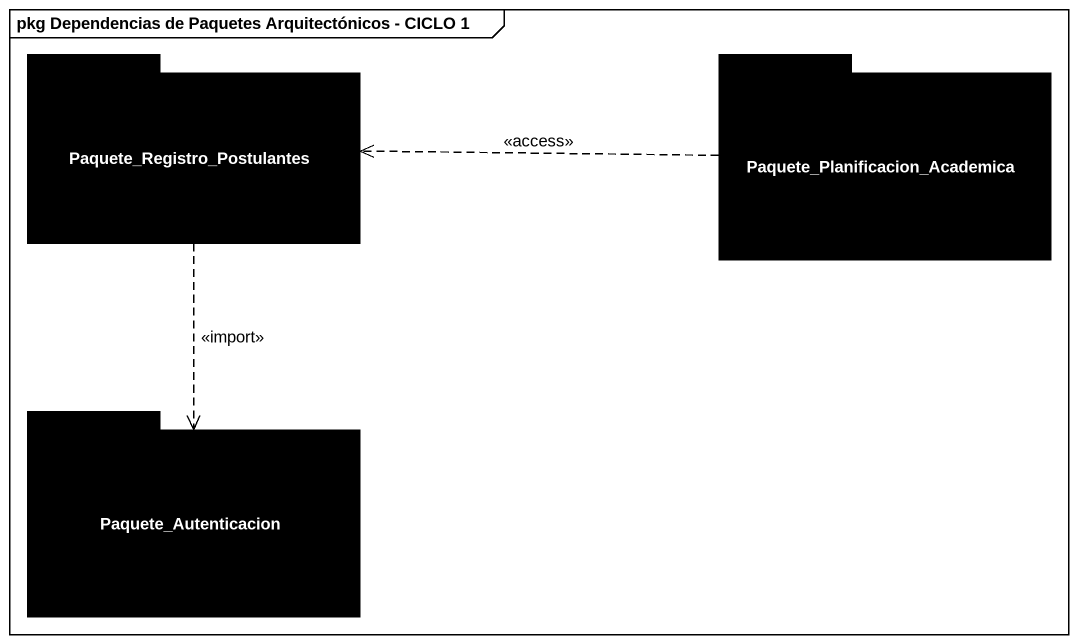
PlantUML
@startuml
mainframe pkg Dependencias de Paquetes Arquitectónicos - CICLO 1
package Paquete_Registro_Postulantes #000000 {
}
package "Paquete_Planificacion_Academica" as Paquete_Planificacion #000000 {
}
package Paquete_Autenticacion #000000 {
}
Paquete_Registro_Postulantes ..> Paquete_Autenticacion : <<import>>
Paquete_Registro_Postulantes ..> Paquete_Autenticacion
Paquete_Planificacion .left.> Paquete_Registro_Postulantes : <<access>>
Paquete_Planificacion .left.> Paquete_Registro_Postulantes
@enduml
